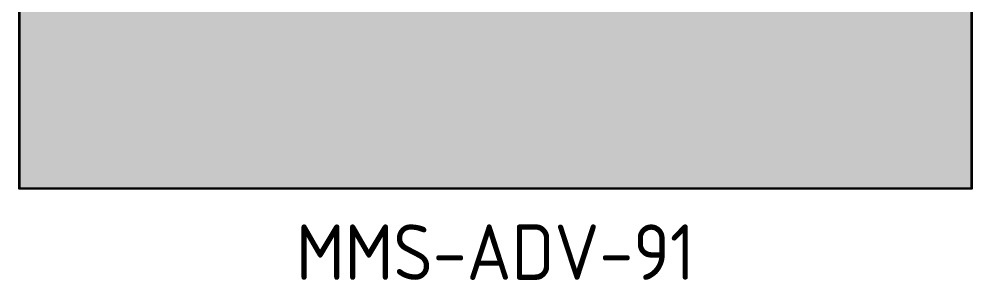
# Model space of a CAD drawing. Header units: millimetres. Extents: x 270.5 to 330.6, y -5.3 to 60.6.
# Drawn here: x 270.5 to 330.6, y -5.3 to 11.2 of the extents above; entities that cross this region are included whole.
import ezdxf

# ---------------------------------------------------------------- set-up
doc = ezdxf.new("R2010")
doc.units = ezdxf.units.MM
doc.layers.add('DIM', color=1, linetype='Continuous')
doc.layers.add('L18', color=4, linetype='Continuous')
doc.layers.add('GSCOLORFILL', color=3, linetype='Continuous', lineweight=0)
doc.layers.add('GSDIMS', color=1, linetype='Continuous', lineweight=0)
doc.styles.add('T35', font='isocp2.shx', dxfattribs={"height": 3.5})

# ---------------------------------------------------------------- blocks, each defined once
blk = doc.blocks.new('*U3')
at = {"layer": 'GSCOLORFILL', "true_color": 0xfedb00, "transparency": 33554687}
blk.add_hatch(color=40, dxfattribs=at).paths.add_polyline_path([(-300, -300), (300, -300), (300, 300), (-300, 300)])
at = {"layer": 'GSCOLORFILL', "color": 40, "linetype": 'Continuous', "true_color": 0xfedb00, "transparency": 33554687}
blk.add_lwpolyline([(-300, -300), (300, -300), (300, 300), (-300, 300), (-300, -300)], close=True, dxfattribs=at)
blk.add_lwpolyline([(-300, -300), (300, -300), (300, 300), (-300, 300), (-300, -300)], close=True, dxfattribs=at)

msp = doc.modelspace()

# ---------------------------------------------------------------- linework, layer by layer
at = {"layer": 'L18'}
msp.add_lwpolyline([(270.45, 60.55), (330.55, 60.55), (330.55, 0.45), (270.45, 0.45)], close=True, dxfattribs=at)

# ---------------------------------------------------------------- block references
at = {"layer": 'GSDIMS', "xscale": 0.1, "yscale": 0.1, "zscale": 0.1}
msp.add_blockref('*U3', (300.5, 30.5), dxfattribs=at)

# ---------------------------------------------------------------- texts
at = {"layer": 'DIM', "color": 3, "insert": (300.5, -1.8), "char_height": 3.5, "width": 16.42483, "attachment_point": 2, "style": 'T35'}
msp.add_mtext('MMS-ADV-91', dxfattribs=at)

doc.saveas('drawing.dxf')
